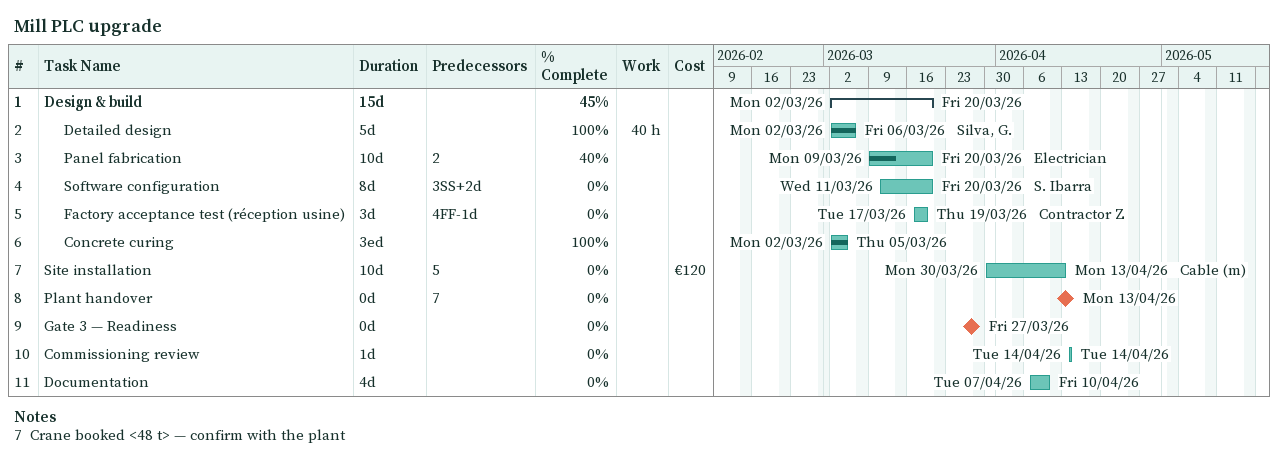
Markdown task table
Mill PLC upgrade

| ID | Level | Task | Duration | Start | Finish | Predecessors | Resources | % complete | Work (h) | Cost (€) |
|---|---|---|---|---|---|---|---|---|---|---|
| 1 | 1 | **Design & build** | 15d | 2026-03-02 | 2026-03-20 |  |  | 45 |  |  |
| 2 | 2 | Detailed design | 5d | 2026-03-02 | 2026-03-06 |  | Silva, G. | 100 | 40 |  |
| 3 | 2 | Panel fabrication | 10d | 2026-03-09 | 2026-03-20 | 2 | Electrician | 40 |  |  |
| 4 | 2 | Software configuration | 8d | 2026-03-11 | 2026-03-20 | 3SS+2d | S. Ibarra | 0 |  |  |
| 5 | 2 | Factory acceptance test (réception usine) | 3d | 2026-03-17 | 2026-03-19 | 4FF-1d | Contractor Z | 0 |  |  |
| 6 | 2 | Concrete curing | 3ed | 2026-03-02 | 2026-03-05 |  |  | 100 |  |  |
| 7 | 1 | Site installation | 10d | 2026-03-30 | 2026-04-13 | 5 | Cable (m) | 0 |  | 120 |
| 8 | 1 | Plant handover | 0d | 2026-04-13 | 2026-04-13 | 7 |  | 0 |  |  |
| 9 | 1 | Gate 3 — Readiness | 0d | 2026-03-27 | 2026-03-27 |  |  | 0 |  |  |
| 10 | 1 | Commissioning review | 1d | 2026-04-14 | 2026-04-14 |  |  | 0 |  |  |
| 11 | 1 | Documentation | 4d | 2026-04-07 | 2026-04-10 |  |  | 0 |  |  |

Notes
- 7: Crane booked <48 t> — confirm with the plant
